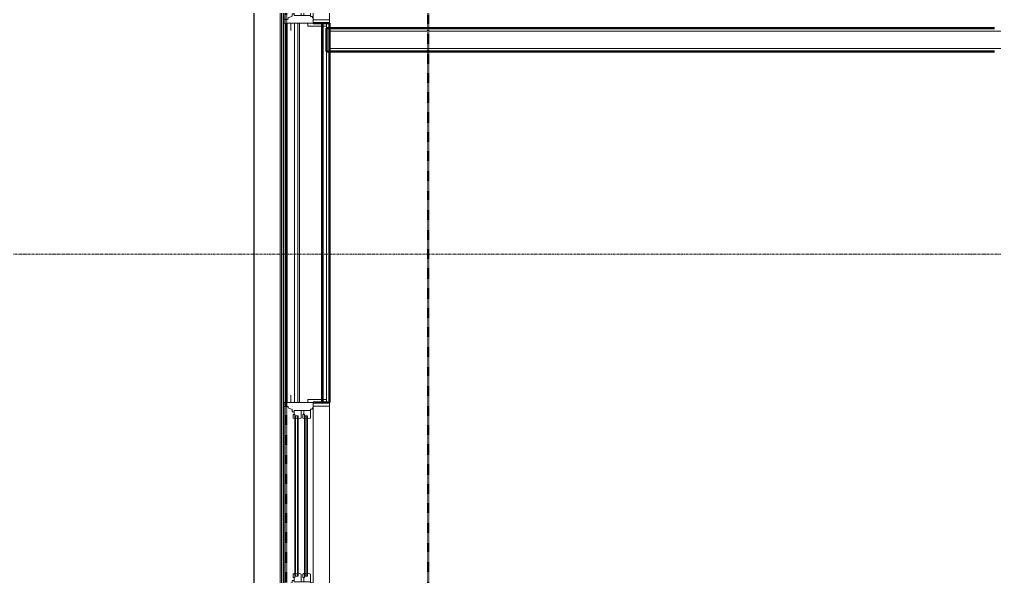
# Model space of a CAD drawing. Header units: inches. Extents: x -4235 to -464, y 9767 to 12347.
# Drawn here: x -3915 to -3716.6, y 11781.6 to 11894.9 of the extents above; entities that cross this region are included whole.
import ezdxf

# ---------------------------------------------------------------- set-up
doc = ezdxf.new("R2010")
doc.units = ezdxf.units.IN
doc.header["$MEASUREMENT"] = 0
doc.linetypes.add('Dash 1_16_', pattern=[0.125, 0.0625, -0.0625])
doc.linetypes.add('Grid Line 1_2_', pattern=[0.875, 0.5, -0.125, 0.125, -0.125])
for name, color, linetype, lineweight in [('0-1', 7, 'Continuous', 5), ('A-GLAZ-1', 151, 'Continuous', 9), ('A-GLAZ-2', 151, 'Continuous', 20), ('A-ROOF-1', 132, 'Continuous', 9), ('A-WALL', 113, 'Continuous', 13), ('A-WALL-1', 7, 'Continuous', 50), ('A-WALL-2', 250, 'Continuous', 13), ('A-WALL-5', 113, 'Continuous', 9), ('A-WALL-6', 113, 'Continuous', 50), ('C-PROP-LINE-1', 91, 'Dash 1_16_', 50), ('S-GRID-1', 1, 'Grid Line 1_2_', 9)]:
    doc.layers.add(name, color=color, linetype=linetype, lineweight=lineweight)

# ---------------------------------------------------------------- blocks, each defined once
blk = doc.blocks.new('CTR - 1st Phase - Unit Layouts_rvt-1-BACKGROUND - RCP - 3RD FLOOR')
at = {"layer": 'A-WALL-1'}
for p, q in [((-3852.47, 11893.19), (-3716.58, 11893.19)), ((-3852.47, 11892.56), (-3852.47, 11893.19)), ((-3852.47, 11889.06), (-3852.47, 11892.56)), ((-3852.47, 11888.44), (-3852.47, 11889.06)), ((-3716.58, 11888.44), (-3852.47, 11888.44))]:
    blk.add_line(p, q, dxfattribs=at)
at = {"layer": 'A-WALL-2'}
for p, q in [((-3713.58, 11892.56), (-3851.85, 11892.56)), ((-3851.85, 11889.06), (-3851.85, 11892.56)), ((-3713.58, 11889.06), (-3851.85, 11889.06))]:
    blk.add_line(p, q, dxfattribs=at)
blk = doc.blocks.new('Basic Wall _ EXT - FIBER CEMENT - LARGE - ___-2162461-BACKGROUND - RCP - 3RD FLOOR')
at = {"layer": 'A-WALL-5'}
for p, q in [((-3861.93, 11995.77), (-3861.93, 9978.98)), ((-3861.63, 11995.77), (-3861.63, 9981.75)), ((-3861.63, 11995.77), (-3861.63, 9981.75)), ((-3861.62, 11995.77), (-3861.62, 9981.75)), ((-3861.6, 11995.77), (-3861.6, 9981.75)), ((-3861.6, 11995.77), (-3861.6, 9981.75)), ((-3861.59, 11995.77), (-3861.59, 9981.75)), ((-3859, 11894.19), (-3859, 11817.01)), ((-3859, 11894.19), (-3859, 11817.01)), ((-3858.97, 11817.01), (-3858.97, 11894.19)), ((-3858.97, 11894.19), (-3858.97, 11817.01))]:
    blk.add_line(p, q, dxfattribs=at)
blk = doc.blocks.new('Basic Wall _ EXT - FIBER CEMENT - SMALL - ___-2145935-BACKGROUND - RCP - 3RD FLOOR')
at = {"layer": 'A-WALL-5'}
for p, q in [((-3867.29, 12125.15), (-3867.29, 11657.73)), ((-3867.29, 12125.15), (-3867.29, 11657.73)), ((-3867.21, 11657.73), (-3867.21, 12125.07)), ((-3867.21, 12125.07), (-3867.21, 11657.73)), ((-3861.25, 12009.21), (-3861.25, 11673.98)), ((-3861.19, 12009.21), (-3861.19, 11673.98)), ((-3860.81, 11894.19), (-3860.81, 11817.01)), ((-3860.73, 11894.19), (-3860.73, 11817.01)), ((-3860.73, 11894.19), (-3860.73, 11817.01)), ((-3858.3, 11894.19), (-3858.3, 11817.01)), ((-3858.3, 11894.19), (-3858.3, 11817.01)), ((-3853.48, 11894.19), (-3853.48, 11817.01)), ((-3853.48, 11894.19), (-3853.48, 11817.01)), ((-3853.4, 11894.19), (-3853.4, 11817.01)), ((-3853.4, 11894.19), (-3853.4, 11817.01)), ((-3853.2, 11817.01), (-3853.2, 11894.19)), ((-3853.2, 11894.19), (-3853.2, 11817.01))]:
    blk.add_line(p, q, dxfattribs=at)
blk = doc.blocks.new('Window-Double_Hung-Andersen-400_Series-Tilt_Wash - DOUBLE HUNG - COTTAGE - 3RD FLOOR-2888224-BACKGROUND - RCP - 3RD FLOOR')
at = {"layer": 'A-GLAZ-1'}
for p, q in [((-16.29, 2.5), (-15.7, 2.5)), ((-16.29, 2.12), (-15.7, 2.12)), ((-15.82, 2.5), (-15.82, 2.12)), ((-15.7, 2.62), (15.7, 2.62)), ((-15.7, 2.5), (15.7, 2.5)), ((-15.7, 2.12), (15.7, 2.12)), ((-15.7, 2), (15.7, 2)), ((16.29, 2.5), (15.7, 2.5)), ((16.29, 2.12), (15.7, 2.12)), ((15.82, 2.5), (15.82, 2.12)), ((-16.29, 0.56), (-15.7, 0.56)), ((-16.29, 0.19), (-15.7, 0.19)), ((-15.82, 0.56), (-15.82, 0.19)), ((-15.7, 0.69), (15.7, 0.69)), ((-15.7, 0.56), (15.7, 0.56)), ((-15.7, 0.19), (15.7, 0.19)), ((-15.7, 0.06), (15.7, 0.06)), ((16.29, 0.56), (15.7, 0.56)), ((16.29, 0.19), (15.7, 0.19)), ((15.82, 0.56), (15.82, 0.19)), ((18.95, -1.06), (-18.95, -1.06)), ((-18.95, -1.06), (-18.95, -4.44)), ((-18.32, -1.06), (-18.32, -4.44)), ((18.32, -1.06), (18.32, -4.44)), ((18.95, -4.44), (18.95, -1.06)), ((-19.01, -2.44), (-19.01, -3.94)), ((-19.01, -2.44), (-18.95, -2.44)), ((-19.01, -3.94), (-18.95, -3.94)), ((18.95, -2.44), (19.01, -2.44)), ((18.95, -3.94), (19.01, -3.94)), ((19.01, -3.94), (19.01, -2.44)), ((-18.95, -4.44), (18.95, -4.44))]:
    blk.add_line(p, q, dxfattribs=at)
at = {"layer": 'A-GLAZ-2'}
for p, q in [((19.01, 4.81), (-19.01, 4.81)), ((-19.01, 4.81), (-19.01, -1.06)), ((-18.2, 4.81), (-18.2, 4)), ((-18.2, 4), (-17.92, 4)), ((-17.92, 4), (-17.61, 3.19)), ((17.92, 4), (17.61, 3.19)), ((18.2, 4), (17.92, 4)), ((18.2, 4.81), (18.2, 4)), ((19.01, -1.06), (19.01, 4.81)), ((-19.01, 3.44), (-20.51, 3.44)), ((-17.61, 3.19), (-17.14, 3.19)), ((-17.42, 2.75), (-16.57, 2.75)), ((-17.42, 2.75), (-17.42, -0.56)), ((-17.14, 3.19), (-17.14, 2.75)), ((-15.86, 2.97), (-16.57, 2.97)), ((-16.57, 2.62), (-16.57, 2.97)), ((-15.7, 2.62), (-16.57, 2.62)), ((-16.29, 2.62), (-16.29, 2)), ((-15.7, 2), (-16.29, 2)), ((-15.86, 2.97), (-15.7, 2.62)), ((-15.86, 1.37), (-15.7, 2)), ((15.86, 2.97), (15.7, 2.62)), ((15.7, 2.62), (16.57, 2.62)), ((15.7, 2), (16.29, 2)), ((15.86, 1.37), (15.7, 2)), ((15.86, 2.97), (16.57, 2.97)), ((16.29, 2.62), (16.29, 2)), ((16.57, 2.62), (16.57, 2.97)), ((17.42, 2.75), (16.57, 2.75)), ((17.14, 3.19), (17.14, 2.75)), ((17.61, 3.19), (17.14, 3.19)), ((17.42, 2.75), (17.42, -0.56)), ((19.01, 3.44), (20.51, 3.44)), ((-17.42, 1.37), (-15.86, 1.37)), ((-17.42, 0.81), (-16.57, 0.81)), ((-15.86, 1.03), (-16.57, 1.03)), ((-16.57, 0.69), (-16.57, 1.03)), ((-15.7, 0.69), (-16.57, 0.69)), ((-16.29, 0.69), (-16.29, 0.06)), ((-15.7, 0.06), (-16.29, 0.06)), ((-15.86, 1.03), (-15.7, 0.69)), ((-15.86, -0.56), (-15.7, 0.06)), ((15.86, 1.03), (15.7, 0.69)), ((15.7, 0.69), (16.57, 0.69)), ((15.7, 0.06), (16.29, 0.06)), ((15.86, -0.56), (15.7, 0.06)), ((17.42, 1.37), (15.86, 1.37)), ((15.86, 1.03), (16.57, 1.03)), ((16.29, 0.69), (16.29, 0.06)), ((16.57, 0.69), (16.57, 1.03)), ((17.42, 0.81), (16.57, 0.81)), ((-19.01, -1.06), (19.01, -1.06)), ((-17.67, -0.78), (-18, -1.06)), ((-17.67, -0.78), (-17.67, -0.56)), ((-17.67, -0.56), (-15.86, -0.56)), ((17.67, -0.56), (15.86, -0.56)), ((17.67, -0.78), (17.67, -0.56)), ((17.67, -0.78), (18, -1.06))]:
    blk.add_line(p, q, dxfattribs=at)
blk = doc.blocks.new('Family - ___-2835860-BACKGROUND - RCP - 3RD FLOOR')
at = {"layer": 'C-PROP-LINE-1'}
blk.add_line((-3860.72, 11547.59), (-3860.72, 12118.59), dxfattribs=at)
blk = doc.blocks.new('Family - ___-2835903-BACKGROUND - RCP - 3RD FLOOR')
at = {"layer": 'C-PROP-LINE-1'}
blk.add_line((-3831.82, 10009.09), (-3831.82, 12089.69), dxfattribs=at)
blk = doc.blocks.new('Family - ___-2835932-BACKGROUND - RCP - 3RD FLOOR')
at = {"layer": 'C-PROP-LINE-1'}
blk.add_line((-3860.72, 9980.19), (-3860.72, 12118.59), dxfattribs=at)

msp = doc.modelspace()

# ---------------------------------------------------------------- linework, layer by layer
at = {"layer": 'A-ROOF-1'}
msp.add_line((-3852.47, 11817.01), (-3852.47, 11894.19), dxfattribs=at)
at = {"layer": 'A-WALL'}
for p, q in [((-3860.47, 11817.01), (-3860.47, 11894.19)), ((-3858.97, 11817.01), (-3858.97, 11894.19)), ((-3857.97, 11817.01), (-3857.97, 11894.19)), ((-3856.29, 11893.57), (-3856.29, 11894.19)), ((-3856.29, 11893.57), (-3852.47, 11893.57)), ((-3852.47, 11893.57), (-3852.47, 11817.64)), ((-3856.29, 11817.01), (-3856.29, 11817.64)), ((-3852.47, 11817.64), (-3856.29, 11817.64))]:
    msp.add_line(p, q, dxfattribs=at)
at = {"layer": 'A-WALL-5'}
for p, q in [((-3851.85, 11894.19), (-3851.85, 11894.25)), ((-3851.85, 11816.95), (-3851.85, 11817.01))]:
    msp.add_line(p, q, dxfattribs=at)
at = {"layer": 'A-WALL-6'}
for p, q in [((-3860.72, 11817.01), (-3860.72, 11894.19)), ((-3855.22, 11894.19), (-3851.85, 11894.19)), ((-3851.85, 11894.19), (-3851.85, 11817.01)), ((-3851.85, 11817.01), (-3855.22, 11817.01))]:
    msp.add_line(p, q, dxfattribs=at)
at = {"layer": 'S-GRID-1'}
msp.add_line((-464.45, 11847.19), (-4185.7, 11847.19), dxfattribs=at)

# ---------------------------------------------------------------- block references
at = {"layer": '0-1'}
msp.add_blockref('CTR - 1st Phase - Unit Layouts_rvt-1-BACKGROUND - RCP - 3RD FLOOR', (0, 0), dxfattribs=at)
at = {"layer": 'A-GLAZ-1', "rotation": 89.99999999999991}
for p in [(-3856.29, 11913.2), (-3856.29, 11798)]:
    msp.add_blockref('Window-Double_Hung-Andersen-400_Series-Tilt_Wash - DOUBLE HUNG - COTTAGE - 3RD FLOOR-2888224-BACKGROUND - RCP - 3RD FLOOR', p, dxfattribs=at)
at = {"layer": 'A-WALL-5'}
for name in ['Basic Wall _ EXT - FIBER CEMENT - SMALL - ___-2145935-BACKGROUND - RCP - 3RD FLOOR', 'Basic Wall _ EXT - FIBER CEMENT - LARGE - ___-2162461-BACKGROUND - RCP - 3RD FLOOR']:
    msp.add_blockref(name, (0, 0), dxfattribs=at)
at = {"layer": 'C-PROP-LINE-1'}
for name in ['Family - ___-2835860-BACKGROUND - RCP - 3RD FLOOR', 'Family - ___-2835932-BACKGROUND - RCP - 3RD FLOOR', 'Family - ___-2835903-BACKGROUND - RCP - 3RD FLOOR']:
    msp.add_blockref(name, (0, 0), dxfattribs=at)

doc.saveas('drawing.dxf')
